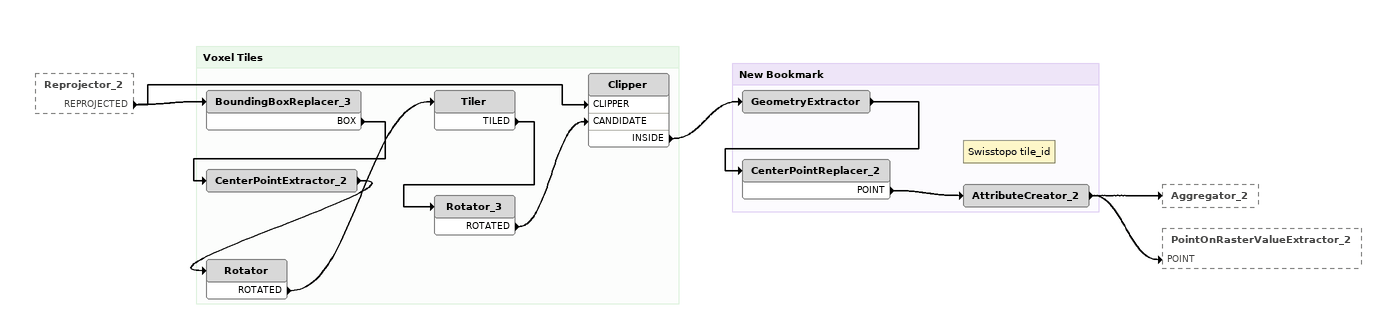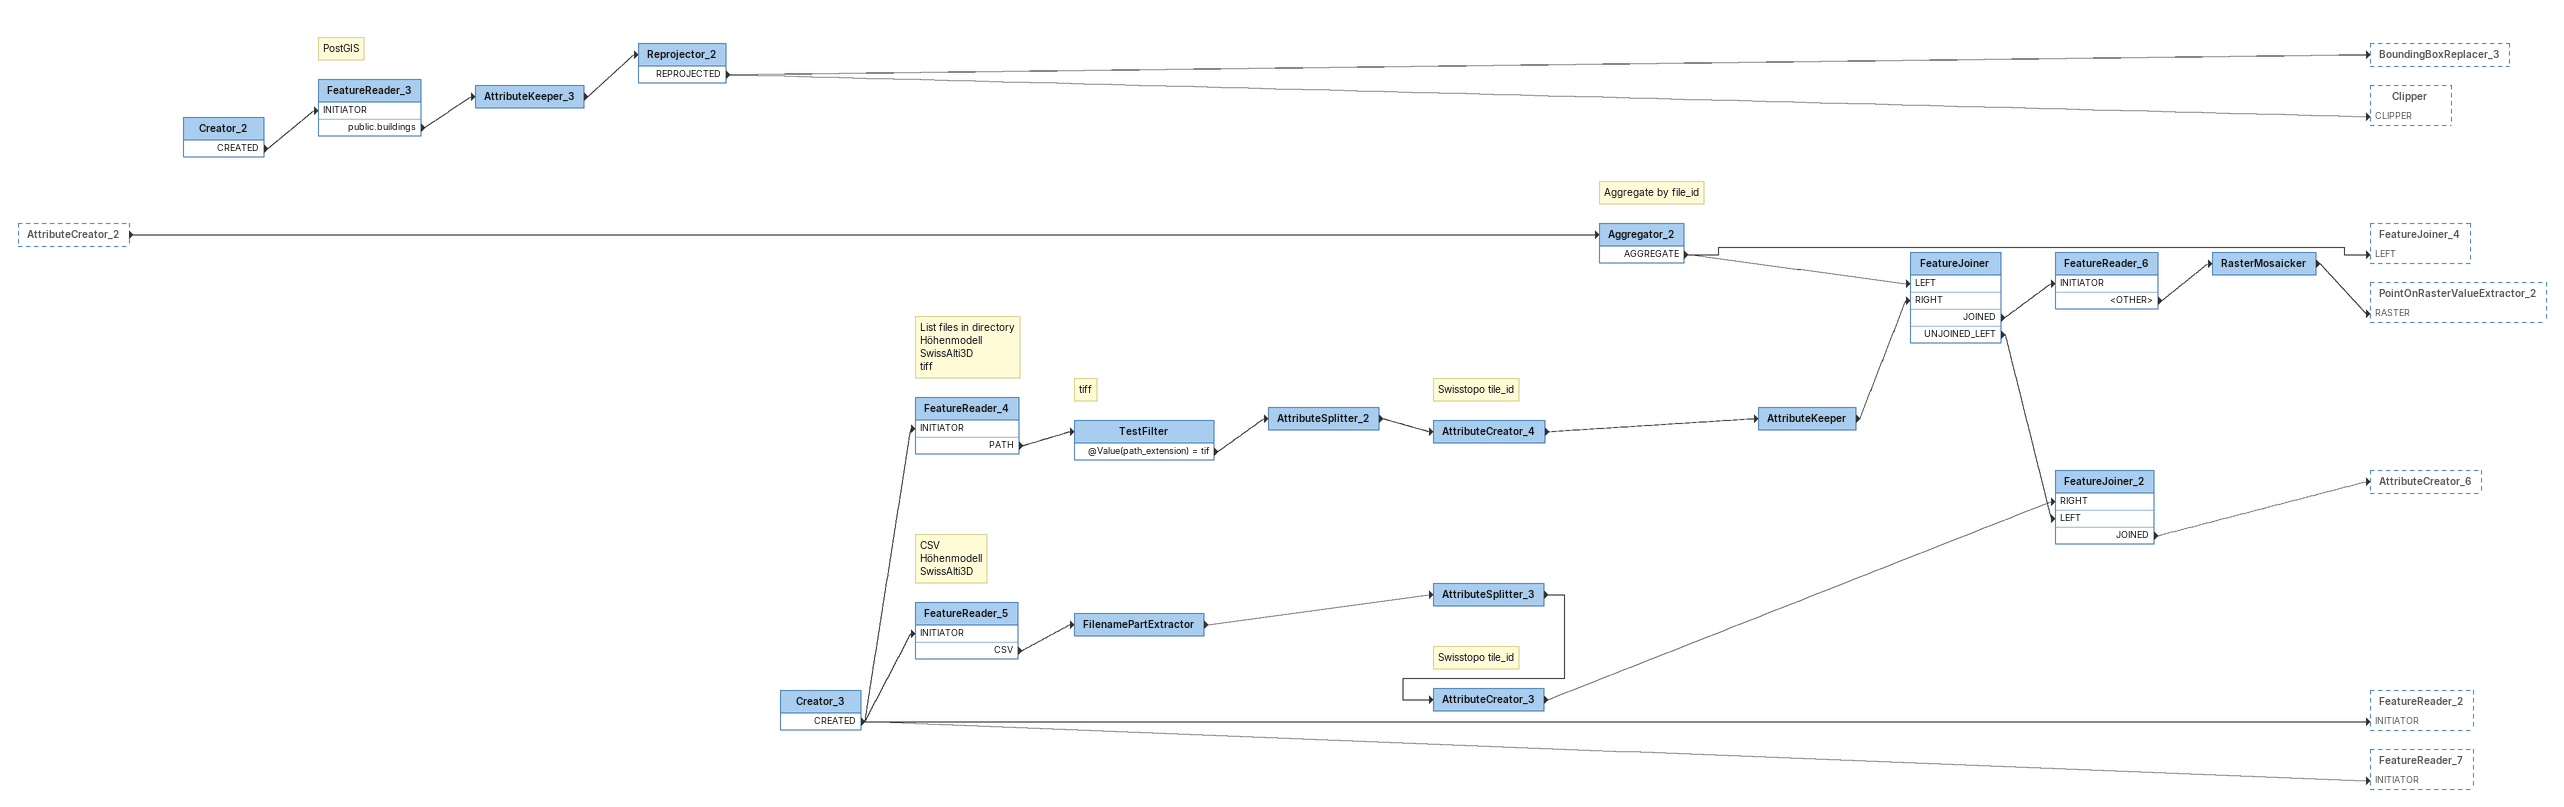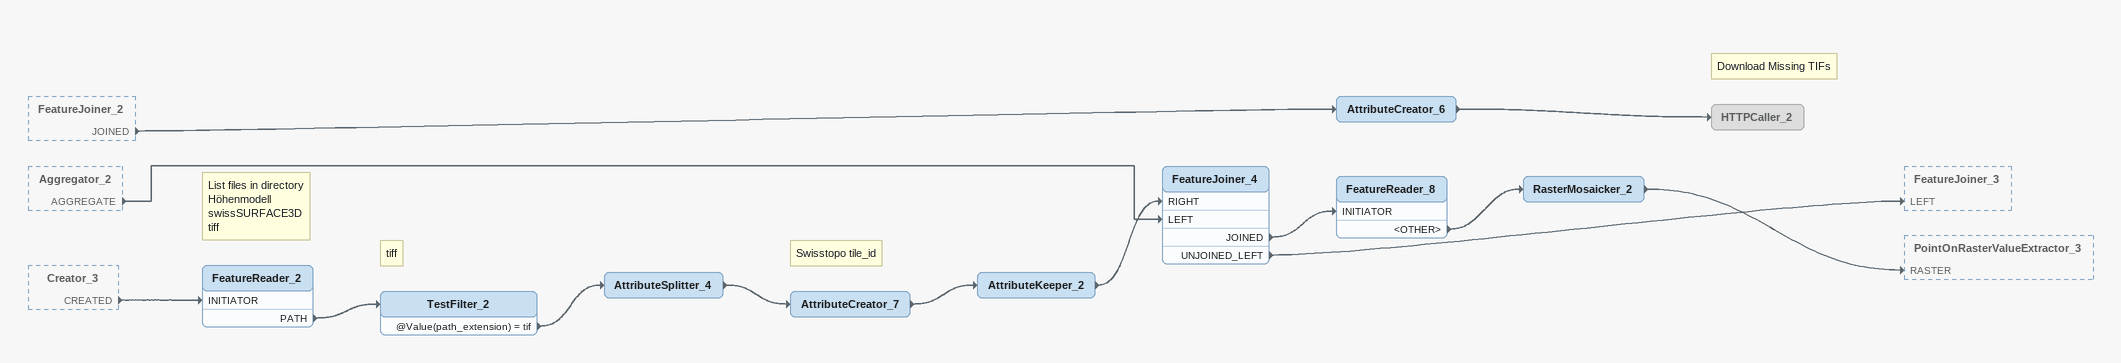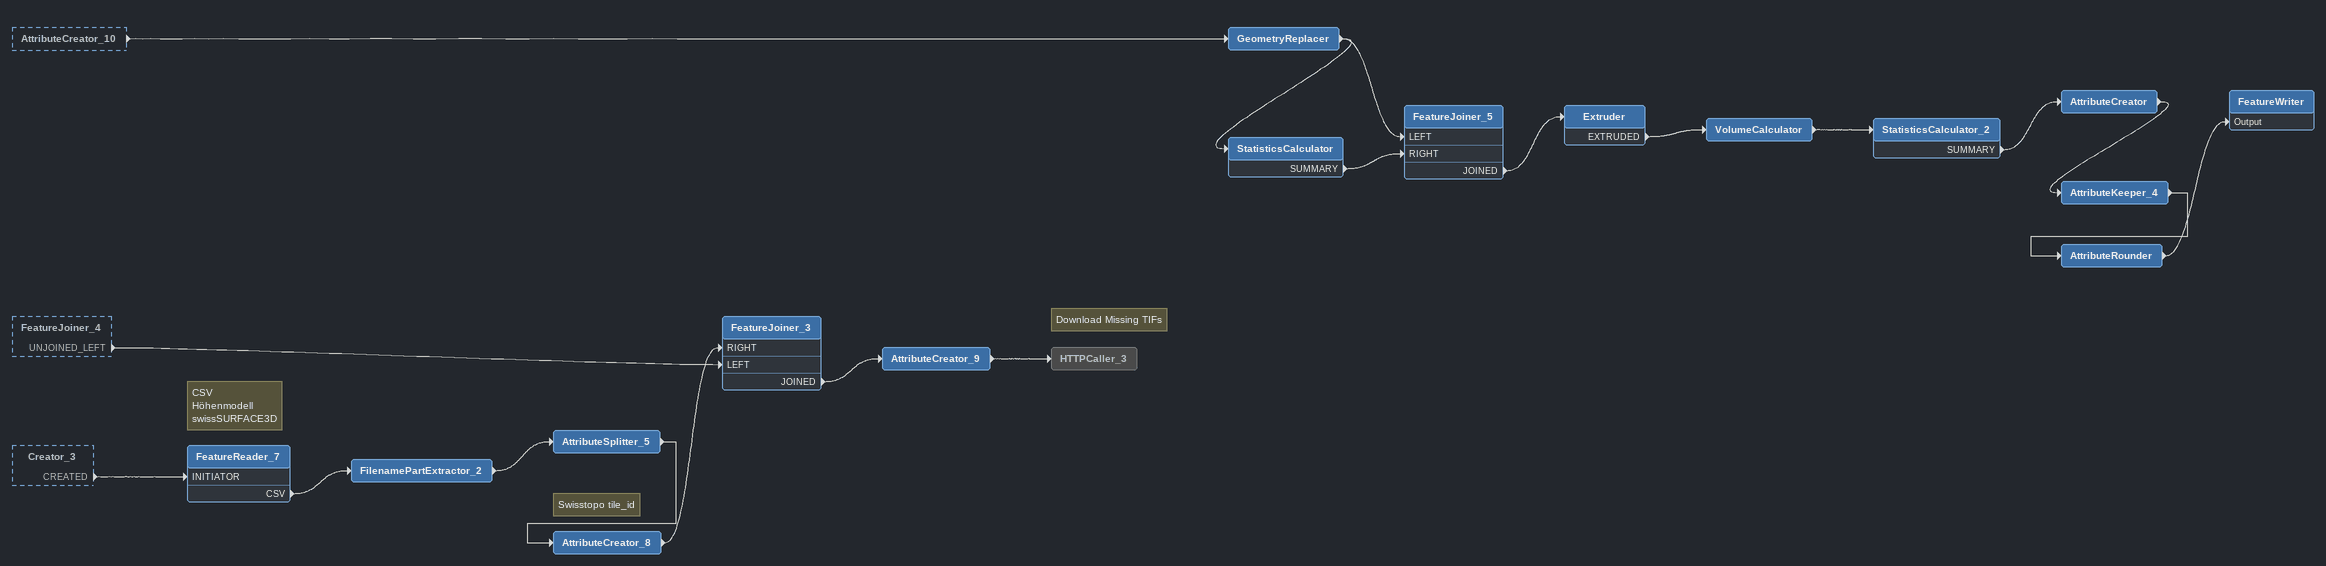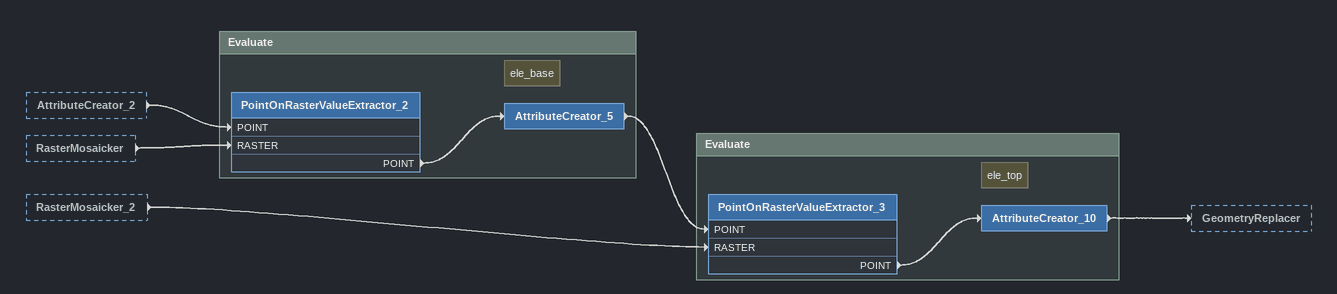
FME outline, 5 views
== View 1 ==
Reprojector_2 [outside]
    REPROJECTED -> BoundingBoxReplacer_3
    REPROJECTED -> Clipper [CLIPPER]

Bookmark: Voxel Tiles
BoundingBoxReplacer_3
    BOX -> CenterPointExtractor_2
CenterPointExtractor_2
    -> Rotator
Rotator
    ROTATED -> Tiler
Tiler
    TILED -> Rotator_3
Rotator_3
    ROTATED -> Clipper [CANDIDATE]
Clipper
    INSIDE -> GeometryExtractor

Bookmark: New Bookmark
GeometryExtractor
    -> CenterPointReplacer_2
CenterPointReplacer_2
    POINT -> AttributeCreator_2
Note: Swisstopo tile_id
AttributeCreator_2
    -> Aggregator_2
    -> PointOnRasterValueExtractor_2 [POINT]

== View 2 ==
AttributeCreator_2 [outside]
    -> Aggregator_2
Creator_2
    CREATED -> FeatureReader_3 [INITIATOR]
Note: PostGIS
FeatureReader_3
    public.buildings -> AttributeKeeper_3
AttributeKeeper_3
    -> Reprojector_2
Reprojector_2
    REPROJECTED -> BoundingBoxReplacer_3
    REPROJECTED -> Clipper [CLIPPER]
Note: Aggregate by file_id
Aggregator_2
    AGGREGATE -> FeatureJoiner [LEFT]
    AGGREGATE -> FeatureJoiner_4 [LEFT]
Creator_3
    CREATED -> FeatureReader_5 [INITIATOR]
    CREATED -> FeatureReader_4 [INITIATOR]
    CREATED -> FeatureReader_2 [INITIATOR]
    CREATED -> FeatureReader_7 [INITIATOR]
Note: List files in directory / Höhenmodell / SwissAlti3D / tiff
FeatureReader_4
    PATH -> TestFilter
Note: tiff
TestFilter
    @Value(path_extension) = tif -> AttributeSplitter_2
AttributeSplitter_2
    -> AttributeCreator_4
Note: Swisstopo tile_id
AttributeCreator_4
    -> AttributeKeeper
AttributeKeeper
    -> FeatureJoiner [RIGHT]
FeatureJoiner
    JOINED -> FeatureReader_6 [INITIATOR]
    UNJOINED_LEFT -> FeatureJoiner_2 [LEFT]
FeatureReader_6
    <OTHER> -> RasterMosaicker
RasterMosaicker
    -> PointOnRasterValueExtractor_2 [RASTER]
Note: CSV / Höhenmodell / SwissAlti3D
FeatureReader_5
    CSV -> FilenamePartExtractor
FilenamePartExtractor
    -> AttributeSplitter_3
AttributeSplitter_3
    -> AttributeCreator_3
Note: Swisstopo tile_id
AttributeCreator_3
    -> FeatureJoiner_2 [RIGHT]
FeatureJoiner_2
    JOINED -> AttributeCreator_6

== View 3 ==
FeatureJoiner_2 [outside]
    JOINED -> AttributeCreator_6
Aggregator_2 [outside]
    AGGREGATE -> FeatureJoiner_4 [LEFT]
Creator_3 [outside]
    CREATED -> FeatureReader_2 [INITIATOR]
AttributeCreator_6
    -> HTTPCaller_2
Note: Download Missing TIFs
HTTPCaller_2 [off]
Note: List files in directory / Höhenmodell / swissSURFACE3D / tiff
FeatureReader_2
    PATH -> TestFilter_2
Note: tiff
TestFilter_2
    @Value(path_extension) = tif -> AttributeSplitter_4
AttributeSplitter_4
    -> AttributeCreator_7
Note: Swisstopo tile_id
AttributeCreator_7
    -> AttributeKeeper_2
AttributeKeeper_2
    -> FeatureJoiner_4 [RIGHT]
FeatureJoiner_4
    JOINED -> FeatureReader_8 [INITIATOR]
    UNJOINED_LEFT -> FeatureJoiner_3 [LEFT]
FeatureReader_8
    <OTHER> -> RasterMosaicker_2
RasterMosaicker_2
    -> PointOnRasterValueExtractor_3 [RASTER]

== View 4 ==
AttributeCreator_10 [outside]
    -> GeometryReplacer
FeatureJoiner_4 [outside]
    UNJOINED_LEFT -> FeatureJoiner_3 [LEFT]
Creator_3 [outside]
    CREATED -> FeatureReader_7 [INITIATOR]
GeometryReplacer
    -> StatisticsCalculator
    -> FeatureJoiner_5 [LEFT]
StatisticsCalculator
    SUMMARY -> FeatureJoiner_5 [RIGHT]
FeatureJoiner_5
    JOINED -> Extruder
Extruder
    EXTRUDED -> VolumeCalculator
VolumeCalculator
    -> StatisticsCalculator_2
StatisticsCalculator_2
    SUMMARY -> AttributeCreator
AttributeCreator
    -> AttributeKeeper_4
AttributeKeeper_4
    -> AttributeRounder
AttributeRounder
    -> FeatureWriter [Output]
FeatureWriter
Note: CSV / Höhenmodell / swissSURFACE3D
FeatureReader_7
    CSV -> FilenamePartExtractor_2
FilenamePartExtractor_2
    -> AttributeSplitter_5
AttributeSplitter_5
    -> AttributeCreator_8
Note: Swisstopo tile_id
AttributeCreator_8
    -> FeatureJoiner_3 [RIGHT]
FeatureJoiner_3
    JOINED -> AttributeCreator_9
AttributeCreator_9
    -> HTTPCaller_3
Note: Download Missing TIFs
HTTPCaller_3 [off]

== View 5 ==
AttributeCreator_2 [outside]
    -> PointOnRasterValueExtractor_2 [POINT]
RasterMosaicker [outside]
    -> PointOnRasterValueExtractor_2 [RASTER]
RasterMosaicker_2 [outside]
    -> PointOnRasterValueExtractor_3 [RASTER]

Bookmark: Evaluate
PointOnRasterValueExtractor_2
    POINT -> AttributeCreator_5
Note: ele_base
AttributeCreator_5
    -> PointOnRasterValueExtractor_3 [POINT]

Bookmark: Evaluate
PointOnRasterValueExtractor_3
    POINT -> AttributeCreator_10
Note: ele_top
AttributeCreator_10
    -> GeometryReplacer
